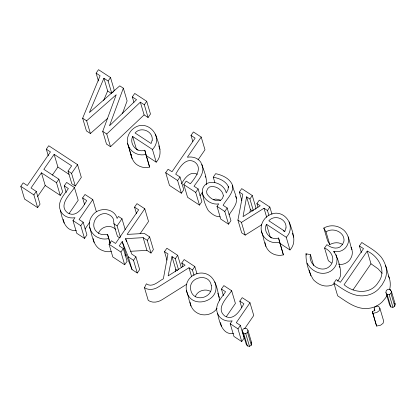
<?xml version="1.0" encoding="UTF-8"?>
<svg xmlns="http://www.w3.org/2000/svg" width="416" height="416" viewBox="0 0 416 416"><rect width="100%" height="100%" fill="white"/><g stroke="black" fill="none" stroke-linecap="round" stroke-linejoin="round"><path stroke-width="0.62" d="M379.881 308.272L379.288 310.617L376.875 312.463L372.83 313.362L372.362 311.454L374.91 310.58L374.182 308.927L374.754 307.185L376.563 306.036L378.674 306.436L379.881 308.272L383.646 320.98L383.053 323.326L380.64 325.172L376.594 326.071L372.83 313.362M313.664 265.554L310.435 254.66L306.02 253.776C305.651 262.512 308.937 272.475 313.461 279.822C316.124 282.417 319.192 284.632 322.842 285.563A15.34 15.007 -16.5 0 0 331.64 285.236L334.287 283.972M309.592 270.036L309.53 271.216L310.851 275.86M229.018 214.869C231.504 211.094 234.499 207.548 236.028 203.232C237.994 197.189 233.501 191.448 232.648 185.614C230.256 178.636 222.414 175.053 215.654 173.675L213.257 177.159C219.024 178.329 225.555 180.809 228.275 186.42L228.093 189.353L226.252 192.92C224.125 182.177 205.53 177.07 202.342 189.904C202.639 197.002 204.672 204.521 208.354 210.652C211.526 213.762 215.301 216.861 219.991 216.824M310.435 254.66C308.1 263.994 319.649 272.464 327.85 267.691C336.523 262.033 332.784 251.659 324.568 247.993L326.867 244.655C330.548 247.374 335.442 249.418 339.83 247.078L342.555 244.426L343.985 241.103C344.921 232.034 332.961 227.048 326.014 231.889L323.825 228.067C329.425 224.775 336.528 225.087 341.879 228.743C349.196 233.194 349.263 242.445 351.931 249.642A11.653 11.398 -16.5 0 1 351.338 257.239C349.279 262.319 343.574 265.491 338.192 264.098M119.413 237.661L117.499 236.402C115.586 230.662 113.979 224.952 113.37 219.06C112.148 216.102 109.262 214.594 106.35 213.72C97.864 212.337 90.579 222.524 95.15 229.98A11.544 11.289 -16.5 0 0 102.627 234.66L107.562 234.354L110.25 243.433M206.372 184.787C207.199 177.029 203.372 169.437 200.84 162.318C197.985 157.825 192.405 156.364 187.366 157.206L201.214 137.077L193.404 131.95L191.006 135.434L192.8 141.487M253.308 210.486L249.902 198.988L246.61 196.83L243.038 216.632L260.198 205.748L256.911 203.59L259.288 200.132L269.844 207.064L271.991 214.323M249.912 212.092L250.375 209.539L246.61 196.83M261.716 224.754L245.201 235.113L241.68 232.804L237.916 220.095L242.804 194.329L239.346 192.062L241.717 188.604L252.278 195.536L256.043 208.244L255.362 209.232M251.321 345.145L247.556 332.436L247.962 330.361L246.787 328.604L244.66 328.193L242.861 329.358L242.419 331.453L246.184 344.162L247.38 345.93L249.491 346.33L251.321 345.145L251.727 343.075L247.962 330.361M385.892 292.474L386.303 290.399L388.133 289.214L390.244 289.614L391.435 291.387L395.2 304.096L394.758 306.186L392.959 307.351L390.832 306.94L389.657 305.183L385.892 292.474L387.067 294.232L390.832 306.94M178.511 269.641L175.287 258.747L171.995 256.589L168.152 275.886L185.073 265.169L181.782 263.011L184.158 259.558L194.828 266.562L196.981 273.822M175.266 271.788L175.76 269.298L171.995 256.589M394.758 306.186L390.993 293.478L391.435 291.387M152.459 149.458L132.662 136.469C128.986 143.962 136.744 153.182 144.794 150.223L149.609 167.076C145.564 168.126 141.17 167.497 137.66 165.194C130.952 161.179 130.79 152.547 128.378 145.959C125.694 139.568 128.445 131.96 134.03 128.102C147.607 118.253 164.466 137.28 152.459 149.458L156.224 162.172C163.8 154.045 158.298 142.917 155.464 134.061M286.234 237.26L266.438 224.266C262.766 231.759 270.52 240.978 278.569 238.02L283.39 254.873C279.339 255.928 274.95 255.294 271.44 252.99C263.91 248.357 264.378 238.29 261.347 230.974C260.021 224.266 264.139 217.282 270.27 214.542C284.06 208.057 297.123 226.309 286.234 237.26L289.999 249.969C297.575 241.842 292.079 230.719 289.245 221.858M110.51 146.713L106.746 134.004L140.343 102.18L144.108 114.889L110.51 146.713L106.501 144.087L102.736 131.373L116.21 94.765L86.632 120.806L90.397 133.515L107.364 118.576M111.712 93.142L108.129 81.037L103.891 78.26L89.378 112.58L119.772 85.847L123.344 88.192L109.491 125.783L136.536 99.684L132.33 96.923L134.727 93.444L146.713 101.312L150.478 114.02L148.08 117.499L144.108 114.889M122.418 113.636L127.109 100.901L123.344 88.192M90.397 133.515L86.419 130.905L82.654 118.196L100.09 75.764L96.112 73.154L98.504 69.67L110.521 77.558L114.286 90.267L112.575 92.752M103.652 100.438L107.656 90.969L103.891 78.26M195.244 296.795C197.298 290.685 205.452 288.184 210.813 291.564M98.462 233.386C100.781 226.361 110.906 223.928 115.846 229.658M186.779 284.206L162.334 299.567C158.179 302.281 152.589 303.342 148.247 300.43L144.482 287.721L146.37 283.821C152.318 288.09 158.387 281.362 163.368 278.788L167.96 253.942L164.502 251.67L166.878 248.217L177.663 255.294L181.246 267.4M386.989 295.474L385.798 297.596L382.273 301.834A22.329 21.84 -16.5 0 1 368.638 308.36C356.777 309.915 346.866 301.912 337.636 295.781L333.871 283.067L336.268 279.588L340.387 282.292L363.522 248.654L359.403 245.955L361.795 242.471C368.368 247.047 375.799 250.713 381.035 256.942C385.918 263.026 386.937 270.998 389.35 278.19A21.492 21.024 -16.5 0 1 389.542 289.832M20.8 186.332L23.197 182.848L27.316 185.552L50.45 151.918L46.327 149.214L48.724 145.73L77.563 164.658L81.328 177.367L75.327 186.087L71.812 183.778L68.047 171.07L71.651 165.828L54.137 154.336L43.836 169.317L58.885 179.192L62.65 191.901L60.258 195.385L45.209 185.505L41.444 172.796L31.008 187.975L36.27 191.428L40.035 204.136L37.638 207.62L24.565 199.04L20.8 186.332L33.873 194.912L37.638 207.62M108.129 81.037L110.521 77.558M33.873 194.912L36.27 191.428M37.648 196.498L45.209 185.505M52.385 175.074L57.902 167.05L54.137 154.336M60.258 195.385L56.493 182.676L58.885 179.192M75.327 186.087L71.568 173.378L77.563 164.658M66.227 192.535L64.251 185.879L66.628 182.426L74.438 187.548L78.203 200.257L69.072 213.538M74.438 187.548C70.205 194.324 57.876 205.275 67.647 212.883C76.643 218.265 83.008 207.012 86.71 200.616L82.623 197.933L84.994 194.48L92.778 199.586L96.361 211.692M148.08 117.499L144.316 104.79L146.713 101.312M92.778 199.586L79.071 219.518L83.158 222.201L86.923 234.91L84.531 238.394L76.747 233.288L72.982 220.579L74.968 217.688C69.118 218.837 62.551 216.154 60.393 210.361C56.872 202.082 64.132 194.808 68.375 188.583L64.251 185.879M84.531 238.394L80.766 225.685L83.158 222.201M84.999 229.081L89.69 222.264M120.489 237.39L117.083 225.893L121.987 218.759L118.472 216.445L117.125 218.4C114.114 207.303 97.521 206.825 91.993 216.122C86.408 223.491 90.215 234.952 98.909 237.869A14.815 14.487 -16.5 0 0 108.644 238.519M144.768 208.764L127.124 234.411L144.362 233.438L149.625 236.896L153.39 249.605L151.013 253.058L147.248 240.349L143.156 237.661L125.622 238.649L131.825 254.14L135.918 256.828L139.682 269.537L137.285 273.016L132.023 269.563L128.258 256.854L122.216 241.545L119.236 245.882L123.328 248.565L127.093 261.274L124.696 264.758L112.798 256.948L109.034 244.234L111.426 240.755L115.544 243.459L138.679 209.82L134.56 207.121L136.958 203.637L144.768 208.764L148.533 221.473L140.078 233.761M201.968 164.512C205.473 172.765 198.26 180.024 194.022 186.233L198.115 188.916L201.88 201.625L199.482 205.109L187.58 197.298L183.815 184.59L186.212 181.106L190.33 183.81C194.896 178.199 203.195 168.142 194.693 162.016C185.739 156.624 179.369 167.814 175.682 174.195L180.003 177.029L183.768 189.738L181.371 193.222L169.473 185.411L165.708 172.702L168.1 169.218L171.995 171.772L195.125 138.138L191.006 135.434M124.696 264.758L120.931 252.049L123.328 248.565M124.987 255.7L125.98 254.259L122.216 241.545M181.371 193.222L177.606 180.513L180.003 177.029M181.563 183.83C184.454 178.287 190.263 170.508 197.397 174.288M198.052 159.853L204.979 149.786L201.214 137.077M137.285 273.016L133.52 260.307L135.918 256.828M147.248 240.349L149.625 236.896M199.482 205.109L195.718 192.4L198.115 188.916M199.956 195.79L202.483 192.109M175.287 258.747L177.663 255.294M232.648 185.614C233.516 193.393 226.543 199.129 223.09 205.306L227.183 207.995L230.948 220.704L228.55 224.182L220.766 219.076L217.001 206.367L218.717 203.876C211.822 205.135 204.584 200.132 202.384 193.69M228.55 224.182L224.786 211.474L227.183 207.995M194.064 275.46L192.452 270.015L194.828 266.562M249.902 198.988L252.278 195.536M268.902 215.358L267.467 210.517L269.844 207.064M223.434 295.714L221.463 289.052L223.839 285.6L231.65 290.727L235.414 303.436L226.278 316.716M231.65 290.727C227.412 297.502 215.088 308.454 224.853 316.061C233.849 321.443 240.214 310.19 243.922 303.794L239.829 301.111L242.206 297.653L249.985 302.76L253.75 315.474L244.733 328.583M249.985 302.76L236.278 322.691L240.37 325.38L244.135 338.088L241.738 341.572L233.958 336.461L230.194 323.752L232.18 320.866C226.325 322.01 219.762 319.332 217.599 313.534C214.079 305.256 221.338 297.986 225.581 291.756L221.463 289.052M241.738 341.572L237.973 328.858L240.37 325.38M367.214 251.077L344.079 284.71C353.746 293.327 370.874 294.674 378.232 282.391C387.124 271.196 378.664 256.303 367.214 251.077L370.978 263.786L378.102 268.83L382.117 273.338M352.981 289.947L370.978 263.786M217.043 308.35C212.706 314.928 202.956 316.945 196.425 312.489C188.968 307.819 189.467 297.788 186.415 290.503C185.916 287.68 186.176 284.762 187.288 282.105C189.977 275.699 197.262 272.002 204.038 273.276C216.356 275.631 217.433 290.467 219.627 300.326M387.067 294.232L389.194 294.642L390.993 293.478M242.419 331.453L243.615 333.221L245.726 333.622L247.556 332.436M237.916 220.095L241.436 222.404L264.004 208.244L267.467 210.517M192.452 270.015L188.989 267.743L158.569 286.858C154.414 289.572 148.824 290.633 144.482 287.721M323.825 228.067L327.59 240.776L329.779 244.598C333.731 242.33 338.827 241.946 342.732 244.52M213.236 199.711L215.639 199.066L218.795 199.534L220.787 200.543M149.609 167.076L145.844 154.367C138.97 156.348 131.123 152.547 128.378 145.959M283.39 254.873L279.625 242.164C271.799 244.478 262.73 239.075 261.347 230.974M130.64 251.285L146.921 250.375L151.013 253.058M76.289 230.412C64.943 231.894 62.197 218.603 60.393 210.361M233.496 333.585C222.149 335.072 219.409 321.781 217.599 313.534M334.188 252.528L333.83 251.316C339.373 252.876 345.441 249.87 347.573 244.53A11.653 11.398 -16.5 0 0 348.166 236.933M283.254 230.854L284.84 231.54M140.343 102.18L144.316 104.79M107.656 90.969L111.363 93.402M250.375 209.539L252.725 211.078M138.034 150.228L136.427 149.178L132.662 136.469M146.058 155.496L156.224 162.172M271.809 238.03L270.202 236.974L266.438 224.266M279.833 243.298L289.999 249.969M82.654 118.196L86.632 120.806M102.736 131.373L106.746 134.004M165.708 172.702L177.606 180.513M183.815 184.59L195.718 192.4M217.001 206.367L224.786 211.474M333.871 283.067C343.101 289.203 353.012 297.206 364.874 295.651A22.329 21.84 -16.5 0 0 378.513 289.13L382.034 284.887L384.712 280.108A21.492 21.024 -16.5 0 0 385.585 265.476M68.047 171.07L71.568 173.378M57.902 167.05L69.046 174.361M41.444 172.796L56.493 182.676M113.734 223.694L117.083 225.893M175.76 269.298L177.642 270.535M72.982 220.579L80.766 225.685M109.034 244.234L120.931 252.049M128.258 256.854L133.52 260.307M230.194 323.752L237.973 328.858M331.547 263.006L328.333 260.702L324.568 247.993M394.602 303.212L395.2 304.096M251.139 342.191L251.727 343.075M333.83 251.316C337.984 258.471 341.089 267.29 340.532 275.662A14.841 14.513 -16.5 0 1 337.501 281.2M339.186 266.443L339.825 267.41M307.086 263.146C309.551 267.852 313.94 271.461 319.077 272.854A15.34 15.007 -16.5 0 0 327.876 272.527L330.522 271.263A14.841 14.513 -16.5 0 0 336.768 262.954L337.09 258.591L336.06 254.701M292.245 233.173L293.784 237.167M158.72 145.844L160.004 149.365M217.74 293.155L219.341 297.43M89.57 227.006C92.352 235.378 92.825 247.14 102.674 250.578A14.815 14.487 -16.5 0 0 111.322 251.477M205.166 176.124L205.733 177.221M388.43 275.969L389.35 278.19M125.98 254.259L132.023 269.563M351.047 247.286L351.931 249.642M235.654 196.258L236.413 198.323M390.244 289.614L390.603 290.826M389.194 294.642L392.959 307.351M359.403 245.955L361.374 252.611M374.182 308.927L374.717 310.742M372.362 311.454L376.594 326.071M326.014 231.889L329.779 244.598M306.02 253.776L306.379 254.987M264.004 208.244L266.692 217.324M256.911 203.59L257.988 207.22M239.346 192.062L241.852 200.533M241.436 222.404L245.201 235.113M228.275 186.42L228.634 187.626M213.257 177.159L214.874 182.608M239.829 301.111L241.8 307.767M245.726 333.622L249.491 346.33M243.615 333.221L247.38 345.93M188.989 267.743L191.677 276.822M181.782 263.011L182.858 266.64M132.33 96.923L133.942 102.372M164.502 251.67L167.008 260.146M127.572 143.172L132.142 158.668M96.112 73.154L98.441 81.021M134.56 207.121L136.531 213.777M143.156 237.661L146.921 250.375M121.987 218.759L125.216 229.653M125.622 238.649L126.521 241.675M110.079 243.36L107.562 234.354M82.623 197.933L84.594 204.589M46.327 149.214L48.303 155.87M214.76 281.928C222.773 301.252 190.398 311.074 186.415 290.503M191.001 306.02L190.065 302.047M265.918 246.464L265.008 242.528M94.125 242.471L93.236 238.571M221.364 326.243L220.553 322.462M64.158 223.07L63.346 219.284M278.569 238.02L279.625 242.164M144.794 150.223L145.844 154.367M131.18 154.154L131.336 155.886M211.271 285.428C213.741 298.23 193.107 303.285 190.715 289.812C187.902 277.077 209.165 272.158 211.271 285.428M152.214 140.156L151.107 143.52L135.06 132.985C140.842 126.178 153.275 131.123 152.214 140.156M285.995 227.958L284.882 231.317L268.835 220.782C274.622 213.975 287.056 218.92 285.995 227.958M223.366 195.905L222.378 198.552L220.381 200.314C215.088 201.947 209.524 198.13 206.913 193.695L206.617 191.178L207.693 188.63L209.472 187.002C215.27 184.985 222.773 189.779 223.366 195.905"/></g></svg>
